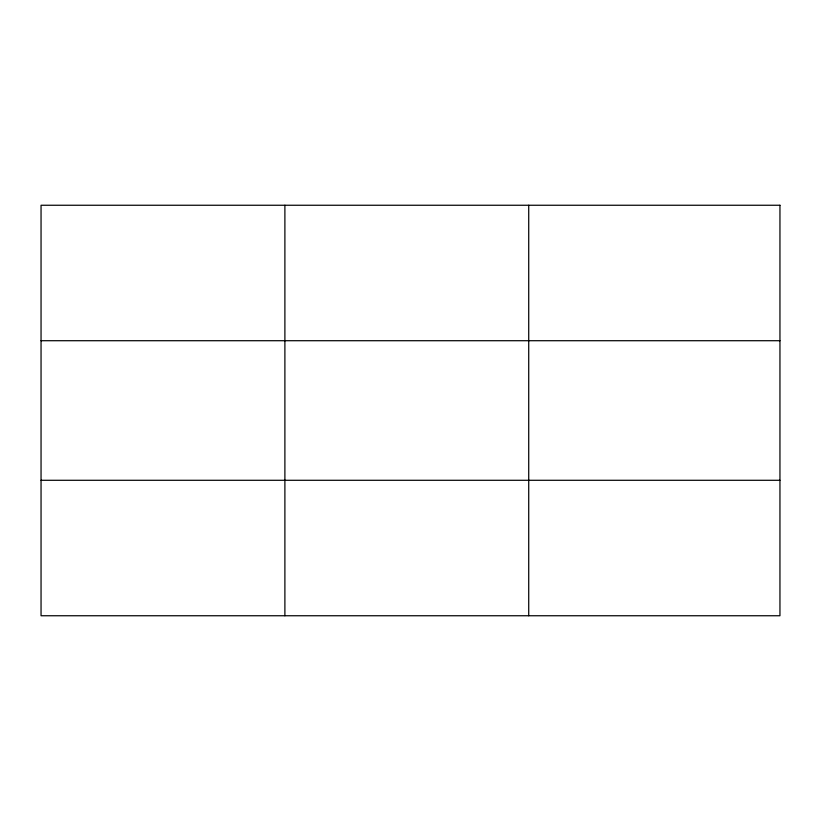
<?xml version="1.0" encoding="UTF-8"?>
<svg xmlns="http://www.w3.org/2000/svg" width="821" height="821" viewBox="0 0 821 821"><rect width="100%" height="100%" fill="white"/><g stroke="black" fill="none" stroke-linecap="round" stroke-linejoin="round"><path stroke-width="1.23" d="M284.887 615.75L284.887 205.25M528.724 615.75L528.724 205.25M41.05 340.715L779.95 340.715M41.05 480.285L779.95 480.285M779.95 205.25L41.05 205.25L41.05 615.75L779.95 615.75L779.95 205.25"/></g></svg>
